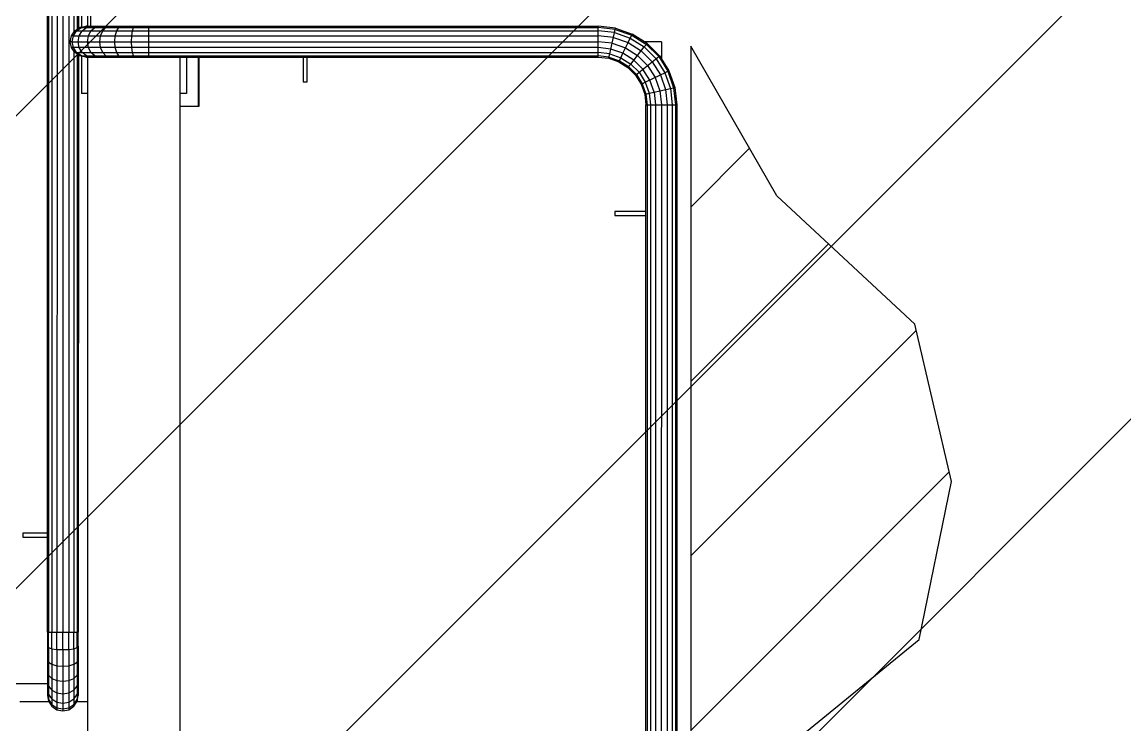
# Model space of a CAD drawing. Header units: metres. Extents: x 0 to 63075, y 0 to 44550.
# Drawn here: x 50887.5 to 51149.4, y 37005.1 to 37171.9 of the extents above; entities that cross this region are included whole.
import ezdxf

# ---------------------------------------------------------------- set-up
doc = ezdxf.new("R2010")
doc.units = ezdxf.units.M
doc.header["$LTSCALE"] = 75
for name, color, linetype in [('AI-Hatch mob', 7, 'Continuous'), ('GSB', 7, 'Continuous'), ('ML6', 1, 'Continuous'), ('SL1', 8, 'Continuous')]:
    doc.layers.add(name, color=color, linetype=linetype)

# ---------------------------------------------------------------- blocks, each defined once
blk = doc.blocks.new('A$C6bae614f')
at = {"layer": 'SL1'}
h = blk.add_hatch(dxfattribs=at)
h.set_pattern_fill('_USER', color=256, scale=195, angle=44.9981, style=0, pattern_type=0)
h.set_pattern_definition([(44.99813, (326091.56, -18363.04), (-137.8813, 137.8903), [])])
h.paths.add_polyline_path([(354089.6, 22315), (354089.6, 20895.4), (354246.7, 21210.4), (354450.6, 21376.6), (354501.8, 21626.4), (354443.9, 21875.2), (354225.7, 22078.2)])
for p, q in [((353072.7, 21388.4), (353072.8, 22793.6)), ((353074.6, 22793.6), (353074.6, 21388.4)), ((353079.9, 22793.6), (353079.9, 21388.4)), ((353087.9, 22793.6), (353087.8, 21388.4)), ((353097.2, 22793.6), (353097.1, 21388.4)), ((353106.5, 22793.6), (353106.5, 21388.4)), ((353114.4, 22398.6), (353114.4, 22337)), ((353119.7, 22393.9), (353119.7, 22341.7)), ((353121.6, 22392.6), (353121.6, 22343)), ((353126.7, 22390.5), (353126.7, 22345)), ((353136.7, 22346.3), (353136.7, 22389.9)), ((353140.9, 22390.8), (353140.9, 22346.3)), ((353110.6, 22331.3), (353115.9, 22339.2)), ((353113.7, 22331.3), (353118.9, 22339.2)), ((353115.9, 22339.2), (353123.8, 22344.5)), ((353118.9, 22339.2), (353115.9, 22339.2)), ((353118.9, 22339.2), (353126.6, 22344.5)), ((353118.9, 22339.2), (353127.5, 22339.2)), ((353122.8, 22331.3), (353127.5, 22339.2)), ((353123.8, 22344.5), (353133.2, 22346.3)), ((353126.6, 22344.5), (353123.8, 22344.5)), ((353126.6, 22344.5), (353135.7, 22346.3)), ((353126.6, 22344.5), (353134.7, 22344.5)), ((353127.5, 22339.2), (353134.7, 22344.5)), ((353127.5, 22339.2), (353943.2, 22339.1)), ((353135.7, 22346.3), (353133.2, 22346.3)), ((353134.7, 22344.5), (353143.1, 22346.3)), ((353134.7, 22344.5), (353943.2, 22344.4)), ((353135.7, 22346.3), (353143.1, 22346.3)), ((353137.4, 22331.3), (353141.5, 22339.2)), ((353141.5, 22339.2), (353147.7, 22344.5)), ((353143.1, 22346.3), (353943.2, 22346.3)), ((353147.7, 22344.5), (353155, 22346.3)), ((353156.8, 22331.3), (353160.1, 22339.2)), ((353160.1, 22339.2), (353165, 22344.5)), ((353165, 22344.5), (353170.8, 22346.3)), ((353180, 22331.3), (353182.3, 22339.2)), ((353182.3, 22339.2), (353185.7, 22344.5)), ((353185.7, 22344.5), (353189.8, 22346.3)), ((353205.9, 22331.3), (353207.1, 22339.2)), ((353207.1, 22339.2), (353208.8, 22344.5)), ((353208.8, 22344.5), (353210.9, 22346.3)), ((353233.2, 22344.5), (353233.2, 22346.3)), ((353233.2, 22339.2), (353233.2, 22344.5)), ((353233.2, 22299.4), (353233.2, 22339.2)), ((353970.9, 22343.2), (353943.2, 22346.3)), ((353943.2, 22344.4), (353943.2, 22346.3)), ((353970.4, 22341.4), (353943.2, 22344.4)), ((353943.2, 22299.4), (353943.2, 22344.4)), ((353969.3, 22336.2), (353943.2, 22339.1)), ((353965.4, 22319.4), (353970.9, 22343.2)), ((353969.3, 22336.2), (353994, 22327.5)), ((353970.4, 22341.4), (353996.3, 22332.3)), ((353970.9, 22343.2), (353997.1, 22334)), ((353108.8, 22321.9), (353110.6, 22331.3)), ((353111.9, 22321.9), (353108.8, 22321.9)), ((353110.6, 22312.6), (353108.8, 22321.9)), ((353113.7, 22331.3), (353110.6, 22331.3)), ((353111.9, 22321.9), (353113.7, 22331.3)), ((353111.9, 22321.9), (353121.1, 22321.9)), ((353113.7, 22312.6), (353111.9, 22321.9)), ((353113.7, 22331.3), (353943.2, 22331.2)), ((353121.1, 22321.9), (353122.8, 22331.3)), ((353122.8, 22312.6), (353121.1, 22321.9)), ((353121.1, 22321.9), (353943.2, 22321.9)), ((353135.9, 22321.9), (353137.4, 22331.3)), ((353137.4, 22312.6), (353135.9, 22321.9)), ((353155.6, 22321.9), (353156.8, 22331.3)), ((353156.8, 22312.6), (353155.6, 22321.9)), ((353179.2, 22321.9), (353180, 22331.3)), ((353180, 22312.6), (353179.2, 22321.9)), ((353205.5, 22321.9), (353205.9, 22331.3)), ((353205.9, 22312.6), (353205.5, 22321.9)), ((353967.5, 22328.5), (353943.2, 22331.2)), ((353965.4, 22319.4), (353943.2, 22321.9)), ((353963.3, 22310.3), (353965.4, 22319.4)), ((353965.4, 22319.4), (353986.6, 22312)), ((353967.5, 22328.5), (353990.6, 22320.4)), ((353982.5, 22303.6), (353990.6, 22320.4)), ((353990.6, 22320.4), (353994, 22327.5)), ((353990.6, 22320.4), (354011.3, 22307.4)), ((353994, 22327.5), (353996.3, 22332.3)), ((353994, 22327.5), (354016.3, 22313.6)), ((353996.3, 22332.3), (353997.1, 22334)), ((353996.3, 22332.3), (354019.6, 22317.7)), ((354020.7, 22319.2), (353997.1, 22334)), ((354016.3, 22322), (354043.2, 22321.9)), ((354043.2, 22321.9), (354016.3, 22321.9)), ((354016.3, 22313.6), (354019.6, 22317.7)), ((354019.6, 22317.7), (354020.7, 22319.2)), ((354019.6, 22317.7), (354039, 22298.3)), ((354020.7, 22319.2), (354040.4, 22299.5)), ((354043.2, 22321.9), (354043.2, 22295.1)), ((353115.9, 22304.7), (353110.6, 22312.6)), ((353113.7, 22312.6), (353110.6, 22312.6)), ((353118.9, 22304.7), (353113.7, 22312.6)), ((353122.8, 22312.6), (353113.7, 22312.6)), ((353114.4, 22306.9), (353114.4, 21388.4)), ((353118.9, 22304.7), (353115.9, 22304.7)), ((353123.8, 22299.4), (353115.9, 22304.7)), ((353118.9, 22304.7), (353141.5, 22304.7)), ((353126.6, 22299.4), (353118.9, 22304.7)), ((353119.7, 22302.1), (353119.7, 21388.4)), ((353121.6, 22300.9), (353121.5, 21388.4)), ((353127.5, 22304.7), (353122.8, 22312.6)), ((353943.2, 22312.6), (353122.8, 22312.6)), ((353134.7, 22299.4), (353127.5, 22304.7)), ((353141.5, 22304.7), (353137.4, 22312.6)), ((353147.7, 22299.4), (353141.5, 22304.7)), ((353141.5, 22304.7), (353160.1, 22304.7)), ((353160.1, 22304.7), (353156.8, 22312.6)), ((353165, 22299.4), (353160.1, 22304.7)), ((353160.1, 22304.7), (353943.2, 22304.6)), ((353182.3, 22304.7), (353180, 22312.6)), ((353185.7, 22299.4), (353182.3, 22304.7)), ((353207.1, 22304.7), (353205.9, 22312.6)), ((353208.8, 22299.4), (353207.1, 22304.7)), ((353963.3, 22310.3), (353943.2, 22312.6)), ((353961.6, 22302.6), (353943.2, 22304.6)), ((353960.4, 22297.4), (353961.6, 22302.6)), ((353961.6, 22302.6), (353963.3, 22310.3)), ((353961.6, 22302.6), (353979.1, 22296.4)), ((353982.5, 22303.6), (353963.3, 22310.3)), ((353979.1, 22296.4), (353982.5, 22303.6)), ((353999.7, 22292.8), (353982.5, 22303.6)), ((353986.6, 22312), (354005.5, 22300.1)), ((353994.8, 22286.6), (354016.3, 22313.6)), ((354005.5, 22300.1), (354021.3, 22284.2)), ((354011.3, 22307.4), (354028.6, 22290.1)), ((354016.3, 22313.6), (354034.8, 22295)), ((353133.2, 22297.5), (353123.8, 22299.4)), ((353126.6, 22299.4), (353123.8, 22299.4)), ((353126.6, 22299.4), (353134.7, 22299.4)), ((353135.7, 22297.5), (353126.6, 22299.4)), ((353126.7, 22298.8), (353126.7, 22239.9)), ((353133.2, 22297.5), (353135.7, 22297.5)), ((353143.1, 22297.5), (353134.7, 22299.4)), ((353134.7, 22299.4), (353147.7, 22299.4)), ((353135.7, 22297.5), (353943.2, 22297.5)), ((353136.6, 20254.9), (353136.7, 22297.5)), ((353147.7, 22299.4), (353943.2, 22299.4)), ((353155, 22297.5), (353147.7, 22299.4)), ((353170.8, 22297.5), (353165, 22299.4)), ((353189.8, 22297.5), (353185.7, 22299.4)), ((353210.9, 22297.5), (353208.8, 22299.4)), ((353233.2, 22297.5), (353233.2, 22299.4)), ((353282.6, 20254.9), (353282.7, 22297.5)), ((353292.7, 22297.5), (353292.7, 22239.9)), ((353311.2, 22297.5), (353311.2, 22219.9)), ((353312.7, 22219.9), (353312.7, 22297.5)), ((353476.8, 22297.5), (353476.8, 22258.4)), ((353483.2, 22258.4), (353483.2, 22297.5)), ((353943.2, 22297.5), (353943.2, 22299.4)), ((353960.4, 22297.4), (353943.2, 22299.4)), ((353943.2, 22297.5), (353960, 22295.6)), ((353960, 22295.6), (353960.4, 22297.4)), ((353960, 22295.6), (353976, 22290)), ((353960.4, 22297.4), (353976.8, 22291.7)), ((353976, 22290), (353976.8, 22291.7)), ((353976, 22290), (353990.3, 22281)), ((353976.8, 22291.7), (353979.1, 22296.4)), ((353976.8, 22291.7), (353991.5, 22282.5)), ((353979.1, 22296.4), (353994.8, 22286.6)), ((353990.3, 22281), (353991.5, 22282.5)), ((353991.5, 22282.5), (353994.8, 22286.6)), ((353991.5, 22282.5), (354003.7, 22270.2)), ((353994.8, 22286.6), (354007.9, 22273.5)), ((354014, 22278.4), (353999.7, 22292.8)), ((354002.3, 22269), (354028.6, 22290.1)), ((354021.3, 22284.2), (354033.3, 22265.3)), ((354028.6, 22290.1), (354039, 22298.3)), ((354028.6, 22290.1), (354041.7, 22269.3)), ((354034.8, 22295), (354048.8, 22272.8)), ((354039, 22298.3), (354040.4, 22299.5)), ((354039, 22298.3), (354053.6, 22275.1)), ((354040.4, 22299.5), (354055.2, 22275.9)), ((353990.3, 22281), (354002.3, 22269)), ((354002.3, 22269), (354011.3, 22254.7)), ((354003.7, 22270.2), (354013, 22255.5)), ((354007.9, 22273.5), (354017.7, 22257.8)), ((354024.8, 22261.2), (354014, 22278.4)), ((354017.7, 22257.8), (354041.7, 22269.3)), ((354033.3, 22265.3), (354040.7, 22244.1)), ((354041.7, 22269.3), (354048.8, 22272.8)), ((354041.7, 22269.3), (354049.8, 22246.2)), ((354048.8, 22272.8), (354053.6, 22275.1)), ((354048.8, 22272.8), (354057.5, 22248)), ((354053.6, 22275.1), (354055.2, 22275.9)), ((354053.6, 22275.1), (354062.6, 22249.2)), ((354055.2, 22275.9), (354064.4, 22249.6)), ((353476.8, 22258.4), (353483.2, 22258.4)), ((354011.3, 22254.7), (354013, 22255.5)), ((354011.3, 22254.7), (354016.9, 22238.7)), ((354013, 22255.5), (354017.7, 22257.8)), ((354013, 22255.5), (354018.7, 22239.1)), ((354017.7, 22257.8), (354023.8, 22240.3)), ((354031.6, 22242.1), (354024.8, 22261.2)), ((354040.7, 22244.1), (354057.5, 22248)), ((354057.5, 22248), (354062.6, 22249.2)), ((354057.5, 22248), (354060.4, 22221.9)), ((354062.6, 22249.2), (354064.4, 22249.6)), ((354062.6, 22249.2), (354065.7, 22221.9)), ((354064.4, 22249.6), (354067.6, 22221.9)), ((353136.7, 22239.9), (353126.7, 22239.9)), ((353292.7, 22239.9), (353282.7, 22239.9)), ((354016.9, 22238.7), (354018.7, 22239.1)), ((354016.9, 22238.7), (354018.8, 22221.9)), ((354018.7, 22239.1), (354023.8, 22240.3)), ((354018.7, 22239.1), (354020.6, 22221.9)), ((354023.8, 22240.3), (354031.6, 22242.1)), ((354023.8, 22240.3), (354025.9, 22221.9)), ((354031.6, 22242.1), (354040.7, 22244.1)), ((354031.6, 22242.1), (354033.8, 22221.9)), ((354040.7, 22244.1), (354043.2, 22221.9)), ((354049.8, 22246.2), (354052.5, 22221.9)), ((353282.7, 22219.9), (353312.7, 22219.9)), ((354018.7, 20293.9), (354018.8, 22221.9)), ((354018.8, 22221.9), (354020.6, 22221.9)), ((354020.6, 22221.9), (354020.6, 20293.9)), ((354020.6, 22221.9), (354025.9, 22221.9)), ((354025.9, 22221.9), (354060.4, 22221.9)), ((354025.9, 22221.9), (354025.9, 20293.9)), ((354033.8, 22221.9), (354033.8, 20293.9)), ((354043.2, 22221.9), (354043.1, 20293.9)), ((354052.5, 22221.9), (354052.4, 20293.9)), ((354060.4, 22221.9), (354067.6, 22221.9)), ((354060.4, 22221.9), (354060.4, 20293.9)), ((354065.7, 22221.9), (354065.6, 20293.9)), ((354067.6, 22221.9), (354067.5, 20293.9)), ((353969.7, 22053.7), (353969.7, 22047.3)), ((354018.8, 22053.7), (353969.7, 22053.7)), ((353969.7, 22047.3), (354018.8, 22047.3)), ((353033.6, 21544.8), (353033.6, 21538.4)), ((353072.8, 21544.8), (353033.6, 21544.8)), ((353033.6, 21538.4), (353072.8, 21538.4)), ((353072.7, 21388.4), (353072.7, 21366.2)), ((353072.7, 21388.4), (353079.9, 21388.4)), ((353074.6, 21364.1), (353074.6, 21388.4)), ((353079.9, 21362.3), (353079.9, 21388.4)), ((353079.9, 21388.4), (353097.1, 21388.4)), ((353087.8, 21361.2), (353087.8, 21388.4)), ((353097.1, 21360.8), (353097.1, 21388.4)), ((353097.1, 21388.4), (353106.5, 21388.4)), ((353106.5, 21361.2), (353106.5, 21388.4)), ((353106.5, 21388.4), (353114.4, 21388.4)), ((353114.4, 21362.3), (353114.4, 21388.4)), ((353114.4, 21388.4), (353119.7, 21388.4)), ((353119.7, 21388.4), (353121.5, 21388.4)), ((353119.7, 21364.1), (353119.7, 21388.4)), ((353121.5, 21366.2), (353121.5, 21388.4)), ((353072.7, 21366.2), (353072.7, 21290.9)), ((353072.7, 21366.2), (353074.6, 21364.1)), ((353074.6, 21364.1), (353079.9, 21362.3)), ((353074.6, 21364.1), (353074.6, 21320.3)), ((353079.9, 21362.3), (353079.9, 21337.6)), ((353079.9, 21362.3), (353087.8, 21361.2)), ((353087.8, 21361.2), (353087.8, 21265.9)), ((353087.8, 21361.2), (353097.1, 21360.8)), ((353097.1, 21360.8), (353106.5, 21361.2)), ((353097.1, 21360.8), (353097.1, 21267.2)), ((353106.5, 21361.2), (353114.4, 21362.3)), ((353106.5, 21361.2), (353106.5, 21265.9)), ((353114.4, 21362.3), (353119.7, 21364.1)), ((353114.4, 21362.3), (353114.4, 21274.1)), ((353119.7, 21364.1), (353121.5, 21366.2)), ((353119.7, 21364.1), (353119.7, 21320.3)), ((353121.5, 21366.2), (353121.5, 21326.1)), ((353072.7, 21345), (353074.6, 21341)), ((353074.6, 21341), (353079.9, 21337.6)), ((353114.4, 21337.6), (353119.7, 21341)), ((353119.7, 21341), (353121.5, 21345)), ((353072.7, 21326.1), (353074.6, 21320.3)), ((353079.9, 21337.6), (353087.8, 21335.3)), ((353079.9, 21337.6), (353079.9, 21274.1)), ((353087.8, 21335.3), (353097.1, 21334.5)), ((353097.1, 21334.5), (353106.5, 21335.3)), ((353106.5, 21335.3), (353114.4, 21337.6)), ((353119.7, 21320.3), (353121.5, 21326.1)), ((353121.5, 21326.1), (353121.5, 21310.3)), ((353072.7, 21306.9), (353022.5, 21306.9)), ((353072.7, 21310.3), (353074.6, 21303)), ((353074.6, 21320.3), (353074.6, 21289.9)), ((353074.6, 21320.3), (353079.9, 21315.3)), ((353079.9, 21315.3), (353087.8, 21312)), ((353087.8, 21312), (353097.1, 21310.9)), ((353097.1, 21310.9), (353106.5, 21312)), ((353106.5, 21312), (353114.4, 21315.3)), ((353114.4, 21315.3), (353119.7, 21320.3)), ((353119.7, 21320.3), (353119.7, 21303)), ((353119.7, 21303), (353121.5, 21310.3)), ((353121.5, 21310.3), (353121.5, 21288.4)), ((353072.7, 21298.3), (353074.6, 21289.9)), ((353072.7, 21290.9), (353072.7, 21288.4)), ((353072.7, 21290.9), (353074.6, 21281.8)), ((353072.7, 21288.4), (353074.6, 21279.1)), ((353074.6, 21303), (353079.9, 21296.8)), ((353074.6, 21289.9), (353079.9, 21282.8)), ((353074.6, 21289.9), (353074.6, 21279.1)), ((353079.9, 21296.8), (353087.8, 21292.6)), ((353087.8, 21292.6), (353097.1, 21291.2)), ((353097.1, 21291.2), (353106.5, 21292.6)), ((353106.5, 21292.6), (353114.4, 21296.8)), ((353114.4, 21296.8), (353119.7, 21303)), ((353114.4, 21282.8), (353119.7, 21289.9)), ((353119.7, 21303), (353119.7, 21289.9)), ((353119.7, 21289.9), (353121.5, 21298.3)), ((353119.7, 21281.8), (353121.5, 21290.9)), ((353119.7, 21289.9), (353119.7, 21281.8)), ((353119.7, 21279.1), (353121.5, 21288.4)), ((353075, 21278.4), (353029.2, 21278.4)), ((353074.6, 21281.8), (353079.9, 21274.1)), ((353074.6, 21279.1), (353079.9, 21271.2)), ((353079.9, 21282.8), (353087.8, 21278)), ((353079.9, 21274.1), (353079.9, 21271.2)), ((353079.9, 21274.1), (353087.8, 21269)), ((353079.9, 21271.2), (353087.8, 21265.9)), ((353087.8, 21278), (353097.1, 21276.4)), ((353097.1, 21276.4), (353106.5, 21278)), ((353106.5, 21278), (353114.4, 21282.8)), ((353106.5, 21269), (353114.4, 21274.1)), ((353106.5, 21265.9), (353114.4, 21271.2)), ((353114.4, 21274.1), (353119.7, 21281.8)), ((353114.4, 21271.2), (353119.7, 21279.1)), ((353114.4, 21274.1), (353114.4, 21271.2)), ((353136.6, 21278.4), (353119.2, 21278.4)), ((353119.7, 21281.8), (353119.7, 21279.1)), ((353087.8, 21269), (353097.1, 21267.2)), ((353087.8, 21265.9), (353097.1, 21264)), ((353097.1, 21267.2), (353106.5, 21269)), ((353097.1, 21267.2), (353097.1, 21264)), ((353097.1, 21264), (353106.5, 21265.9))]:
    blk.add_line(p, q, dxfattribs=at)
blk.add_lwpolyline([(354089.6, 22315), (354089.6, 20895.4), (354246.7, 21210.4), (354450.6, 21376.6), (354501.8, 21626.4), (354443.9, 21875.2), (354225.7, 22078.2)], close=True, dxfattribs=at)
blk = doc.blocks.new('zw$15D4')
at = {"layer": 'ML6', "xscale": 0.2502808837766805, "yscale": 0.2502808837766805, "zscale": 0.2502808837766805}
blk.add_blockref('A$C6bae614f', (-85544.74, -3177.34), dxfattribs=at)

msp = doc.modelspace()

# ---------------------------------------------------------------- hatches: boundary and pattern name
at = {"layer": 'AI-Hatch mob'}
h = msp.add_hatch(dxfattribs=at)
h.set_pattern_fill('ANSI31', color=256, scale=25)
h.set_pattern_definition([(45, (-13824.83, -59.206), (-56.1266, 56.1266), [])])
h.paths.add_polyline_path([(51608.33, 38156.14), (50798.42, 38156.14), (50798.42, 36564.59), (51608.33, 36564.59)])

# ---------------------------------------------------------------- block references
at = {"layer": 'GSB', "xscale": 0.6000000000000068, "yscale": 0.6000000000000068, "zscale": 0.6000000000000068}
msp.add_blockref('zw$15D4', (49200, 35721.63), dxfattribs=at)

doc.saveas('drawing.dxf')
